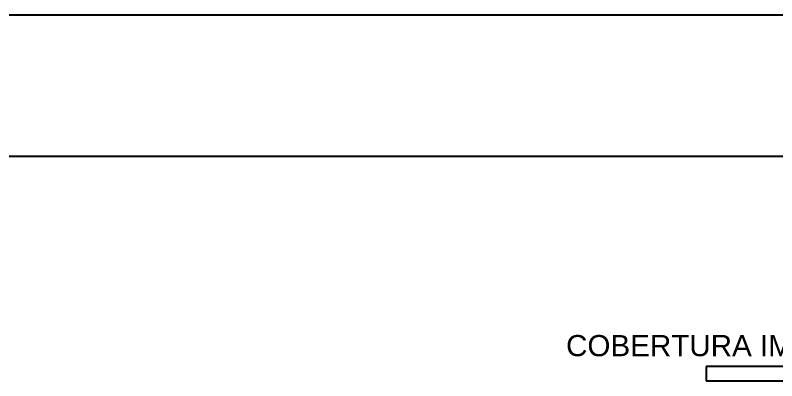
# Model space of a CAD drawing. Header units: metres. Extents: x 49 to 320, y -91 to 27.
# Drawn here: x 233.543 to 236.241, y 25.586 to 26.88 of the extents above; entities that cross this region are included whole.
import ezdxf

# ---------------------------------------------------------------- set-up
doc = ezdxf.new("R2010")
doc.units = ezdxf.units.M
doc.header["$LTSCALE"] = 0.2
doc.layers.add('ARQ-___-___-LEG', color=3, linetype='Continuous')
doc.layers.add('ARQ-PIS', color=2, linetype='Continuous')
doc.styles.add('REGUA60', font='arial.ttf')

msp = doc.modelspace()

# ---------------------------------------------------------------- linework, layer by layer
at = {"color": 15}
msp.add_line((238.5239, 26.8798), (199.3928, 26.8798), dxfattribs=at)
at = {"color": 0}
msp.add_line((238.0239, 26.3798), (200.6428, 26.3798), dxfattribs=at)
at = {"layer": 'ARQ-PIS'}
for p, q in [((236.9409, 25.636), (235.9909, 25.636)), ((235.9909, 25.636), (235.9909, 25.586)), ((235.9909, 25.586), (236.9409, 25.586))]:
    msp.add_line(p, q, dxfattribs=at)

# ---------------------------------------------------------------- texts
at = {"layer": 'ARQ-___-___-LEG', "style": 'REGUA60'}
msp.add_text('COBERTURA IMPERMEÁVEL', height=0.075, dxfattribs=at).set_placement((235.4945, 25.6729))

doc.saveas('drawing.dxf')
